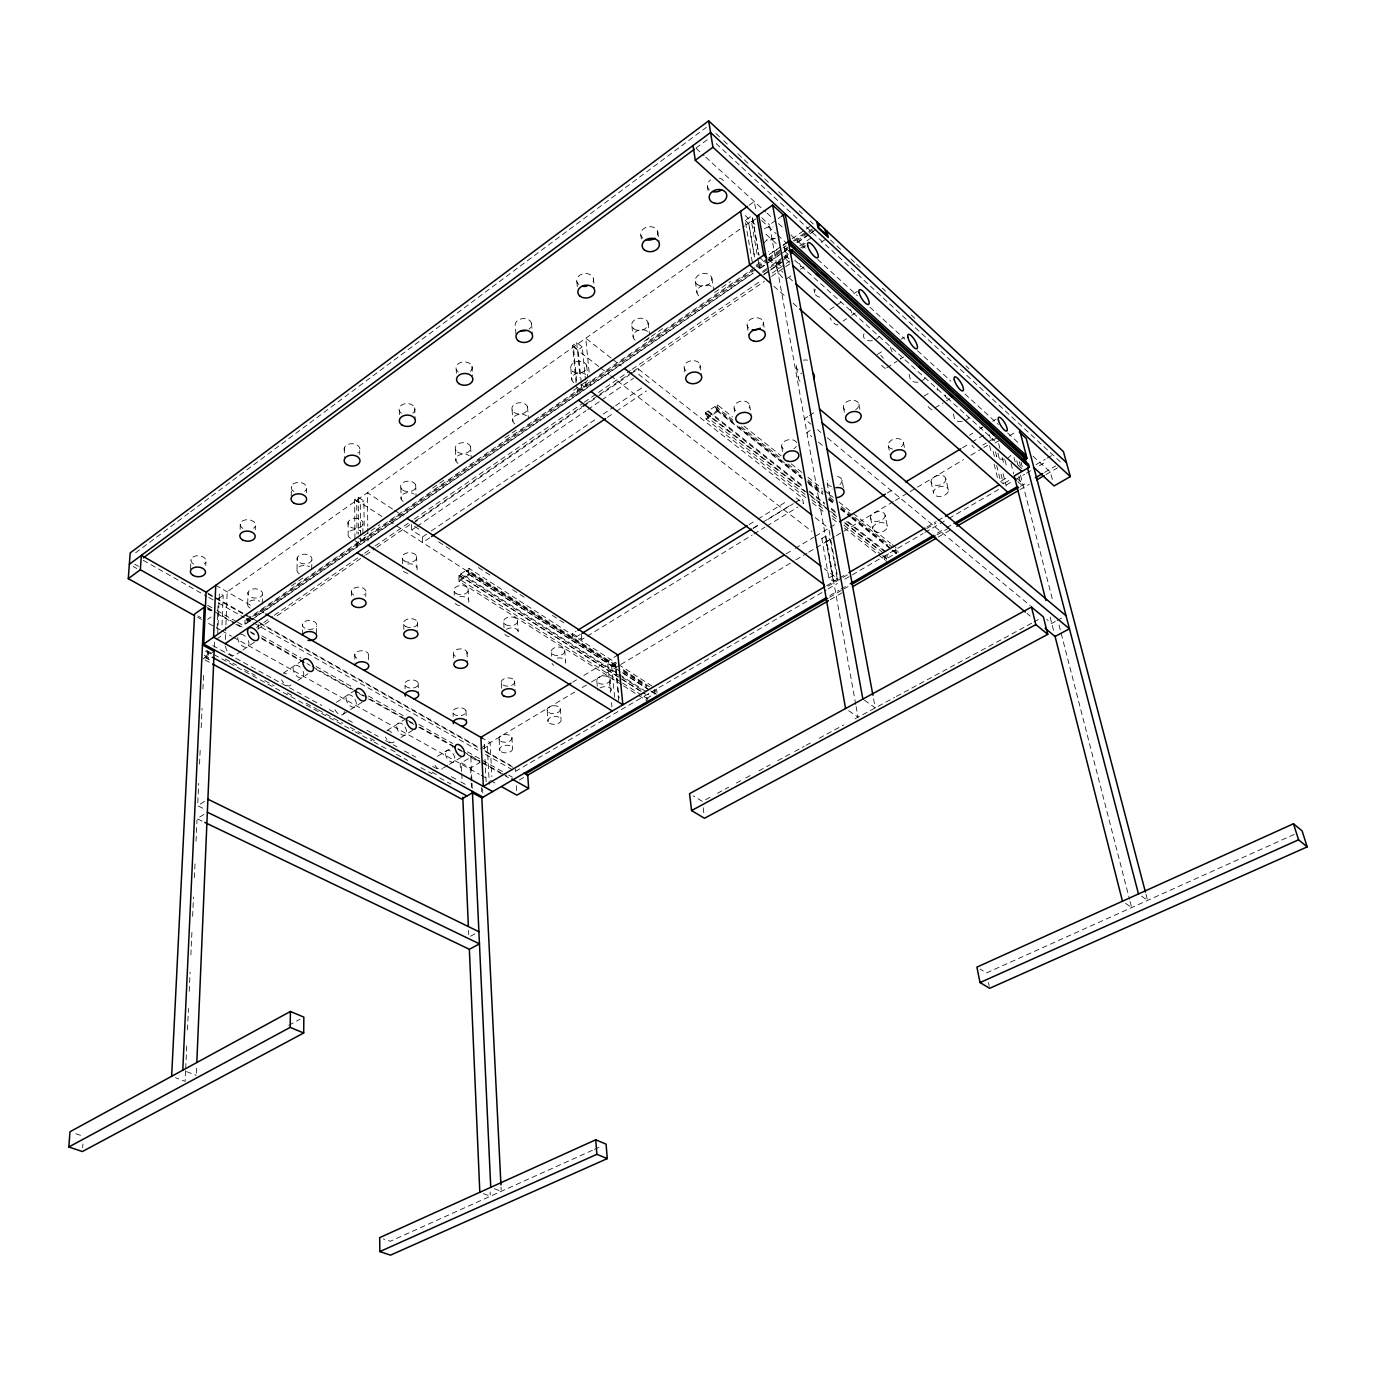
<?xml version="1.0" encoding="UTF-8"?>
<svg xmlns="http://www.w3.org/2000/svg" width="1376" height="1376" viewBox="0 0 1376 1376"><rect width="100%" height="100%" fill="white"/><g stroke="black" fill="none" stroke-linecap="round" stroke-linejoin="round"><path stroke-width="0.75" stroke-dasharray="5 3.75" d="M316.583 633.373L316.618 625.977A7.19 4.489 1.2 0 0 307.433 620.628A7.19 4.489 1.2 0 0 304.767 628.196A7.19 4.489 1.2 0 0 316.618 625.977M311.733 569.544L311.802 560.17A7.465 4.85 1.8 0 0 302.238 554.356A7.465 4.85 1.8 0 0 299.486 562.509A7.465 4.85 1.8 0 0 311.802 560.17M302.462 635.007L302.582 623.913M306.556 492.746L306.59 488.927M297.044 569.148L297.199 557.865M291.23 495.91L291.368 486.382M262.266 603.892L262.489 594.57A7.379 4.661 2.6 0 0 252.909 588.98A7.379 4.661 2.6 0 0 250.415 596.84A7.379 4.661 2.6 0 0 262.489 594.57M258.258 628.78L258.378 624.704M255.265 529.777L255.386 525.976M754.495 267.752L246.166 619.836L246.046 623.724L753.446 272.998M247.284 622.571L247.422 618.495M247.697 603.6L248.041 592.385M246.166 619.836L247.818 620.765L247.852 619.664L755.854 267.993M245.031 620.146L244.911 624.222L752.81 273.084M240.129 529.244L240.318 523.551M222.018 625.065L223.204 595.344L219.369 593.159L217.718 633.528M225.354 639.513L225.836 627.078M225.922 624.996L227.195 591.835L744.364 226.06M217.116 628.488L218.079 605.148M196.372 1073.177L196.648 1066.744M214.312 647.116L214.57 640.855M207.742 650.951L207.57 654.684L204.164 657.023L211.715 661.134M208.498 655.182L208.67 651.295M205.781 565.519L205.953 561.735M185.622 1070.648L185.141 1081.364L175.492 1077.735M185.708 1068.498L186.792 1044.917M187.463 1029.919L188.443 1008.488M189.217 991.339L190.094 972.041M190.868 954.892L191.952 931.311M192.623 916.313L193.5 897.014M194.377 877.716L195.151 860.568M196.028 841.286L197.009 819.855M197.783 802.707L198.66 783.408M199.537 764.11L200.225 749.112M201.188 727.68L202.066 708.382M202.943 689.084L203.734 671.935M485.47 754.461L515.381 771.42L515.518 768.823M190.559 568.873L191.04 559.43M82.663 1147.739L82.938 1143.955M135.57 552.825L188.856 513.11M190.576 511.82L706.301 127.383M696.118 147.972L709.896 137.772M749.18 205.248L754.34 201.567L756.146 211.87M752.294 262.128L745.156 220.418L752.087 215.602M354.939 538.652L354.647 499.815L358.224 497.286L363.9 500.933L364.21 528.883M581.498 385.039L582.1 391.248L576.458 386.983L572.571 345.548L576.699 342.624L582.254 346.924L585.488 380.051M746.119 224.821L751.382 221.106L757.419 256.091M218.354 598.784L223.204 595.344M755.699 218.87L748.768 223.686L754.478 256.985M360.632 535.694L360.306 503.461L363.9 500.933M581.291 382.958L578.126 349.848L582.254 346.924M207.673 619.372L211.061 616.981M855.752 704.512L769.459 224.804L776.442 219.919M778.18 218.681L781.671 216.238M291.557 585.884L305.661 576.097M363.832 535.763L379.69 524.755M432.58 488.084L446.684 478.298M504.854 437.964L518.958 428.177M573.603 390.285L587.707 380.498M644.123 341.386L663.507 327.935M714.643 292.486L730.501 281.478M769.15 254.68L781.62 246.029M783.271 244.894L790.443 239.923M792.094 238.77L804.547 230.136M806.198 228.984L809.828 226.472M787.055 242.744L782.376 245.977L787.141 250.277M216.686 639.1L221.605 635.678M755.974 265.362L762.975 260.511M756.267 266.531L766.862 259.204M768.616 257.983L786.281 245.754M793.333 240.869L807.454 231.082M757.608 266.772L766.432 260.666M768.204 259.445L782.308 249.675M794.657 241.127L807.007 232.578M808.761 231.357L812.287 228.915M247.818 620.765L756.043 269.128M757.815 267.907L766.638 261.801M768.41 260.58L782.514 250.81M784.286 249.589L787.812 247.164M796.635 241.058L807.23 233.731M808.985 232.51L812.528 230.067M759.827 268.234L768.668 262.111M770.422 260.907L782.806 252.341M784.544 251.137L788.104 248.678M796.893 242.606L816.295 229.19M760.515 268.096L787.02 249.778M797.633 242.434L808.245 235.107M810.017 233.886L813.543 231.443M762.562 271.468L769.631 266.6M771.403 265.379L782.015 258.052M783.787 256.83L787.313 254.405M799.697 245.857L812.064 237.326M762.768 272.62L768.066 268.956M769.838 267.735L782.222 259.204M783.993 257.983L787.536 255.54M801.692 245.788L805.218 243.346M203.132 658.863L214.123 651.295M779.71 261.44L776.46 263.693L768.634 256.71M784.612 258.069L787.743 255.919M776.494 264.656L781.688 261.079M783.408 259.892L788.603 256.314M800.798 247.904L804.289 245.513M764.299 273.979L769.614 270.332M771.386 269.111L783.752 260.58M763.353 274.976L768.823 271.21M770.422 270.109L784.716 260.27M802.242 248.196L805.768 245.754M256.59 627.473L272.534 616.517M274.306 615.296L362.886 554.408M364.657 553.186L373.515 547.098M375.287 545.894L412.49 520.317M414.262 519.096L582.547 403.409M584.318 402.205L596.72 393.674M598.491 392.452L630.38 370.54M632.152 369.318L761.478 280.429M772.108 273.119L784.509 264.605M786.281 263.384L789.824 260.941M257.656 629.21L270.659 620.266M277.144 615.829L364.502 555.852M365.758 554.992L375.115 548.56M376.886 547.338L414.073 521.814M415.363 520.936L585.488 404.131M585.815 403.925L598.216 395.411M599.678 394.413L631.842 372.311M633.338 371.296L764.471 281.272M771.558 276.404L784.114 267.787M785.748 266.669L792.972 261.715M821.18 242.331L826.494 238.684M413.35 523.172L581.566 407.76M583.321 406.539L595.722 398.042M597.494 396.821L629.365 374.96M631.137 373.739L638.223 368.871L802.483 498.095L803.446 503.633L794.468 496.598M429.759 537.758L422.656 542.574L422.466 536.932L411.751 530.018L415.277 527.61M417.031 526.406L586.073 410.736M587.827 409.532L600.16 401.104M601.914 399.883L633.614 378.211M241.247 651.14L236.07 654.684A7.362 4.455 54 0 1 229.62 653.875A7.362 4.455 54 0 1 225.647 646.032M242.984 649.954L254.68 641.973M786.728 278.743L791.922 275.2M800.574 269.283L804.066 266.91M422.466 536.932L429.553 532.116M431.324 530.912L596.152 418.906M603.238 414.09L613.885 406.849M615.657 405.645L642.231 387.585M607.384 417.375L614.504 412.559M616.276 411.355L646.479 390.904M283.49 673.002L303.546 659.654M829.883 309.617L835.008 306.212M836.711 305.076L841.854 301.654M853.928 293.621L857.368 291.334M297.904 680.398L307.949 673.776M843.161 321.004L846.584 318.75M851.71 315.362L855.167 313.092M621.763 684.732L459.034 581.394L458.758 575.271L469.147 568.426L616.654 663.335M805.717 497.579L706.129 419.095L705.252 412.869L717.412 404.871L732.496 416.928M620.868 681.911L460.014 579.588L459.842 575.701L461.338 573.568L647.167 692.317M616.293 667.274L466.602 571.246L468.167 570.214L616.018 665.21M805.029 494.397L707.195 417.169L706.628 413.196L708.279 410.874L802.569 485.642M802.328 478.005L714.522 408.001L716.346 406.797L733.012 420.093M460.014 579.588L468.356 574.119L468.167 570.214M707.195 417.169L716.93 410.753L716.346 406.797M459.034 581.394L469.457 574.549L469.147 568.426M706.129 419.095L718.324 411.08L717.412 404.871M336.38 702.31L356.384 689.445M877.252 354.561L882.326 351.293M901.022 339.287L904.428 337.086M204.491 801.382L197.645 805.734L205.351 809.466M807.729 416.601L804.341 418.751L810.946 424.221M809.415 415.518L816.192 411.2M343.622 713.955L348.782 710.652M350.502 709.569L363.763 701.124M886.763 367.753L896.911 361.286M903.722 356.952L900.3 359.136A8.342 2.666 58.4 0 0 900.282 356.78M203.923 814.386L197.06 818.737L202.857 821.524M810.24 430.413L806.835 432.563L811.788 436.639M387.103 730.415L407.038 718.014M923.932 396.219L928.955 393.106M400.932 737.519L412.525 730.364M934.803 407.984L943.162 402.824M946.516 400.76L949.887 398.679M580.19 634.491L572.898 638.98L572.433 633.51L576.08 631.274M748.974 524.652L756.25 520.162M758.073 519.044L787.192 501.088M753.463 527.954L760.773 523.482M762.596 522.347L791.768 504.407M753.136 528.453L760.446 523.946M767.756 519.457L793.35 503.719M795.173 502.601L802.483 498.095M572.433 633.51L581.773 639.513L752.156 535.075M753.979 533.957L764.97 527.214M766.81 526.096L797.96 507.004M437.448 756.353L454.063 746.308M969.495 435.229L972.78 433.234M979.385 429.243L982.688 427.265A7.929 2.425 59.4 0 0 981.759 430.275M992.681 421.228L996 419.216M572.812 682.083L576.492 679.864M583.854 675.444L617.91 654.976M786.092 553.857L793.453 549.437M795.294 548.319L813.68 537.276M815.521 536.158L828.73 528.212L830.588 538.377M830.227 527.318L837.571 522.897M887.21 493.055L894.572 488.635M962.598 447.733L969.96 443.313M971.8 442.212L986.506 433.371M614.642 697.219L611.477 664.608L614.952 662.51L618.77 701.261M821.816 538.515L825.772 536.141L830.141 539.547L837.313 579.004L833.288 581.36L828.868 578.023L821.816 538.515L826.202 541.903L833.288 581.36M447.664 765.383L440.836 769.476A6.708 3.801 58.8 0 0 442.504 768.427M449.367 764.368L462.422 756.559M982.842 445.05L986.145 443.072M989.464 441.094L992.801 439.099M992.285 440.492L997.17 437.585M480.585 748.303L574.824 691.973M582.203 687.57L589.564 683.167M591.405 682.066L619.045 665.537M620.886 664.436L794.055 560.944M795.896 559.843L806.955 553.238M808.796 552.137L834.596 536.709M836.436 535.608L893.54 501.483M895.38 500.382L908.28 492.677M910.121 491.576L915.659 488.274M917.5 487.156L963.544 459.636M970.923 455.232L981.965 448.628M983.823 447.527L987.504 445.325M826.202 541.903L830.141 539.547M482.563 749.094L487.345 746.256L484.197 744.45L484.576 750.832M995.106 443.02L999.974 440.114M461.7 771.472L461.321 762.889L470.592 768.049L480.069 762.424L470.816 757.213L460.152 763.594L460.41 769.7M1009.657 435.693L1016.245 431.772M828.868 578.023L832.893 575.65L837.313 579.004M996.637 465.415L1000.61 481.394L1007.215 477.524M826.666 585.643L837.967 579.038L824.344 568.684M839.652 578.04L847.083 573.706M926.874 527.042L936.144 521.624M938.002 520.541L943.575 517.273M827.991 586.228L848.373 574.308M926.684 528.556L935.955 523.138M1004.514 483.079L1010.07 479.828M1036.025 464.658L1045.278 459.257M1047.136 458.174L1054.549 453.839M515.381 771.42L826.305 589.994M828.146 588.911L837.399 583.51M844.812 579.193L923.09 533.527M924.93 532.443L947.101 519.509M948.941 518.425L998.804 489.34M1006.2 485.023L1013.579 480.723M1015.436 479.639L1024.656 474.256M1026.513 473.172L1032.052 469.938M1039.43 465.621L1046.826 461.321M655.698 690.683L654.168 691.578L654.047 690.511M896.275 550.383L894.52 551.415L894.297 550.314M646.6 698.44L655.079 693.504L654.443 687.639M829.866 595.567L839.119 590.184M840.977 589.1L848.39 584.8M937.314 533.097L944.727 528.797M946.585 527.713L952.14 524.48M1017.776 481.617L1020.975 484.472L1022.643 483.509L1015.626 477.231M829.504 597.339L842.49 589.788M844.348 588.722L848.046 586.554M937.056 534.868L950.025 527.335M1020.493 486.416L1027.906 482.099M1044.59 472.415L1055.719 465.948M519.371 779.986L524.411 777.079M830.313 599.644L845.191 591.009M938.174 537.087L951.194 529.536M1019.994 489.632L1029.3 484.232M1046.035 474.531L1057.525 467.857M288.771 1025.275L300.071 1019.169M709.947 797.34L702.396 801.417L693.229 795.878M717.481 793.264L728.781 787.141M736.315 783.064L743.848 778.988M745.723 777.973L751.382 774.912M758.916 770.835L770.216 764.712M777.75 760.636L792.817 752.483M794.709 751.468L804.134 746.377M806.009 745.345L811.668 742.3M819.202 738.207L843.694 724.963M854.995 718.84L894.555 697.443M896.43 696.411L1032.069 623.018M1033.944 622.004L1041.477 617.91M470.506 936.23L475.546 933.53M1055.323 621.522L1051.746 623.448L1046.809 619.355M1057.112 620.559L1062.478 617.669M592.471 1150.267L390.285 1241.272L383.216 1238.864M594.415 1149.39L602.206 1145.898M1294.248 834.406L986.489 972.935L980.108 969.065M75.8 1133.721L83.506 1136.352M483.32 1193.611L490.32 1196.243L490.131 1191.96M186.637 1071.663L196.286 1075.327M494.242 1188.675L501.242 1191.341L501.036 1187.041M205.024 659.895L210.683 662.957M204.25 655.286L209.909 658.347M205.162 656.971L208.928 659.018M225.268 659.018L236.552 665.193M244.085 669.304L255.351 675.478M264.76 680.621L274.168 685.764M287.326 692.954L292.968 696.05M306.126 703.239L317.409 709.414M318.338 709.93L342.762 723.294M350.295 727.405L361.561 733.58M370.058 738.207L377.574 742.318M390.732 749.524L396.374 752.603M432.098 772.142L437.74 775.238M206.4 650.47L353.133 730.639M355.025 731.671L371.95 740.924M373.842 741.939L388.892 750.161M396.408 754.272L407.709 760.446M420.867 767.636L432.15 773.811M439.684 777.922L450.967 784.079M205.42 651.14L211.061 654.236M212.781 645.585L321.76 705.475M329.277 709.603L336.793 713.731M348.059 719.923L355.576 724.051M366.859 730.243L378.125 736.435M385.641 740.58L396.924 746.772M404.441 750.9L410.065 753.996M411.957 755.028L415.707 757.092M432.614 766.38L440.131 770.526M451.414 776.718L458.93 780.846M460.805 781.878L466.447 784.974M197.852 615.915L201.137 617.755M197.731 617.36L201.481 619.458M208.619 623.431L220.246 629.916M221.76 630.758L231.512 636.194M233.008 637.036L479.295 774.258M481.17 775.307L488.686 779.487M490.561 780.536L498.06 784.716M134.745 564.212L138.477 566.327M207.656 605.337L215.138 609.551M217.012 610.617L235.709 621.161M237.584 622.21L245.048 626.424M261.887 635.918L301.138 658.072M316.102 666.5L353.494 687.587M368.458 696.032L403.976 716.07M418.94 724.498L452.584 743.487M467.548 751.915L506.815 774.069M508.673 775.118L512.422 777.216M207.294 607.452L243.019 627.559M250.484 631.773L254.216 633.872M261.337 637.879L310.219 665.399M312.077 666.448L353.15 689.582M355.025 690.632L412.886 723.226M419.749 727.078L461.424 750.556M463.282 751.606L480.086 761.066M481.961 762.115L500.623 772.624M502.481 773.673L509.946 777.87M133.076 566.396L136.809 568.494M207.793 608.45L215.258 612.664M217.133 613.713L233.954 623.173M235.812 624.222L241.419 627.37M250.759 632.633L254.491 634.732M261.973 638.946L304.939 663.129M316.136 669.441L357.244 692.558M359.102 693.624L366.584 697.821M368.441 698.87L407.674 720.955M409.549 722.004L417.014 726.201M418.889 727.268L456.247 748.286M458.122 749.335L465.587 753.549M467.462 754.598L508.552 777.732M207.501 609.104L210.786 610.944M207.948 593.245L257.088 621.195M258.963 622.244L478.71 747.237M484.816 750.711L510.96 765.572M208.206 594.122L247.474 616.448M249.176 617.411L252.909 619.527M260.288 623.724L478.263 747.632M485.711 751.864L513.661 767.756M143.276 560.324L206.847 596.393M208.722 597.459L216.204 601.708M218.062 602.757L244.24 617.618M246.115 618.667L477.988 750.212M215.757 585.282L252.84 606.541M260.253 610.789L263.951 612.922M480.878 737.347L490.08 742.627L491.886 776.666M354.956 540.682L360.718 544.277L360.65 537.844M358.586 538.171L364.348 541.766L364.296 537.466M622.674 683.064L642.558 695.706M644.364 696.858L647.976 699.146L647.563 695.43L648.973 693.47M623.569 685.884L647.081 700.814L646.445 694.949M461.39 574.686L620.215 676.098M622.021 677.25L641.87 689.926M459.842 575.701L620.49 678.162M622.296 679.314L645.757 694.278M458.758 575.271L644.639 693.796M381.96 516.464L356.694 500.245L356.986 533.836M389.184 521.091L394.585 524.566M396.391 525.718L607.538 661.202L610.514 692.317M623.5 671.901L646.944 686.951M354.647 499.815L360.306 503.461M611.477 664.608L616.018 667.515M469.457 574.549L615.708 668.272M622.64 672.726L657.246 694.897M468.356 574.119L648.887 689.789M650.693 690.941L656.111 694.416M618.46 664.488L652.981 686.71M623.242 669.837L652.086 688.361M616.19 666.208L466.55 570.146L466.602 571.246M623.397 670.834L646.84 685.884M418.803 529.055L411.579 524.394L411.751 530.018M438.669 541.903L453.117 551.226M478.384 567.566L491.026 575.736M512.68 589.736L525.322 597.906M552.412 615.416L565.037 623.586M392.59 509.051L367.358 492.694L367.77 526.32M394.396 510.221L403.409 516.052M848.682 710.704L858.022 717.206L856.13 706.628M1125.516 903.344L1131.64 907.61L1130.04 901.366M864.42 700.195L875.274 707.866L873.313 697.34M1141.53 896.12L1147.601 900.42L1145.967 894.194M580.672 384.059L586.296 388.342L585.694 382.132M572.571 345.548L578.126 349.848M598.818 366.566L573.448 346.941L576.664 380.997M600.504 367.874L608.966 374.41M610.652 375.717L811.874 531.377M611.064 358.035L585.746 338.238L589.134 372.328M612.75 359.36L621.195 365.947M815.246 517.668L828.73 528.212M649.317 382.769L638.894 374.582L638.223 368.871M811.771 499.729L825.256 510.376M832.016 515.708L837.072 519.698M843.815 525.03L880.932 554.339M882.618 555.663L887.675 559.654L886.918 555.852L888.449 553.737M812.236 502.722L825.961 513.54M832.446 518.649L837.778 522.846M844.245 527.937L886.729 561.425M809.312 490.991L824.465 502.997M831.19 508.346L836.247 512.354M848.029 521.693L885.078 551.071M708.451 412.009L802.758 486.743M809.501 492.092L824.654 504.098M831.396 509.447L836.453 513.437M846.55 521.452L885.301 552.154M706.628 413.196L807.712 493.193M809.398 494.517L829.625 510.513M831.31 511.855L836.367 515.845M844.795 522.519L883.547 553.186M705.252 412.869L804.65 491.49M811.169 496.633L826.305 508.604M826.563 508.81L836.66 516.808M844.795 523.224L878.782 550.108M741.337 426.732L781.327 458.638M787.984 463.97L801.314 474.6M807.987 479.914L822.986 491.886M829.642 497.2L834.647 501.191M841.304 506.506L892.955 547.717M732.686 421.486L714.368 406.866L714.522 408.001M739.359 426.801L784.337 462.663M786.006 463.987L801.004 475.941M807.66 481.256L822.659 493.21M829.315 498.525L834.32 502.498M840.977 507.813L850.987 515.776M852.656 517.118L887.64 544.999M807.85 482.357L822.848 494.311M828.404 498.783L834.527 503.599M840.96 508.793L850.093 516.069M851.761 517.393L896.791 553.272M716.93 410.753L802.002 478.487M808.675 483.802L822.005 494.431M828.679 499.746L833.684 503.719M840.358 509.034L850.368 517.015M852.036 518.339L890.392 548.886M892.061 550.211L897.066 554.201M744.055 426.164L781.138 455.8M791.2 463.85L802.328 472.742M807.97 477.248L822.315 488.721M823.966 490.045L833.134 497.355M838.964 502.016L851.572 512.113M853.258 513.454L890.582 543.279M892.233 544.621L897.238 548.611L898.064 552.602M818.41 442.092L823.381 446.168M1026.943 613.369L1030.246 616.087M817.55 429.673L820.836 432.408M827.44 437.86L1030.314 605.698M773.828 286.242L786.728 297.612M793.178 303.288L798.028 307.553M1000.61 481.394L1003.448 483.888L1000.455 471.916M759.242 257.209L762.923 260.46M768.53 259.41L782.91 272.242M789.291 277.935L792.49 280.79M788.981 258.74L785.799 255.884L784.028 246.201L787.192 249.073M1018.171 465.226L1022.953 469.526M745.156 220.418L748.836 223.738L754.547 257.037M786.195 259.514L789.377 262.369M745.207 215.533L754.891 224.271M766.019 234.316L777.13 244.36M785.077 251.533L788.259 254.405M794.623 260.15L945.604 396.443M947.187 397.87L964.679 413.66M966.262 415.088L983.737 430.877M985.336 432.305L994.865 440.922M761.685 220.538L776.253 233.765M777.595 234.986L785.765 242.417M761.736 217.786L769.459 224.804M696.17 148.419L704.082 155.643M705.664 157.088L765.744 211.99M767.017 213.142L772.074 217.769M778.403 223.548L783.133 227.883M790.77 234.866L805.27 248.11M817.705 259.462L857.317 295.651M869.993 307.226L904.892 339.115M917.517 350.656L950.799 381.066M964.972 394.018L998.322 424.479M1007.662 433.01L1020.304 444.568M1032.963 456.127L1050.352 472.02L1053.018 481.961M716.208 143.586L1061.274 462.714M715.881 133.403L722.176 139.268M723.724 140.713L728.454 145.116M737.863 153.854L748.905 164.105M758.279 172.826L770.904 184.573M778.696 191.814L783.494 196.252M799.112 210.786L802.346 213.796M810.206 221.106L813.354 224.03M830.519 239.992L842.336 250.965M850.936 258.963L855.648 263.349M856.422 264.054L862.683 269.868M882.36 288.169L885.49 291.076M911.187 314.949L915.883 319.318M965.935 365.861L969.065 368.768M1021.026 462.095L1022.471 467.668M1019.41 461.803L1020.407 465.673M1016.795 460.736L1017.879 464.95M1020.51 475.219L1053.122 602.12M1059.004 624.979L1129.507 899.285M1014.078 457.572L1015.196 461.906M1018.859 476.199L1020.975 484.472M1011.05 463.54L1013.682 473.912M1050.129 617.033L1053.827 631.567M1005.013 460.083L1007.026 468.064M998.666 443.571L1000.18 449.556M1002.192 457.554L1004.205 465.535M997.944 453.22L1000.008 461.424M1003.087 473.722L1006.183 486.02M995.519 451.775L997.462 459.962M993.145 451.448L994.642 457.434M989.568 445.686L991.597 453.908M994.143 464.176L998.236 480.62M953.327 413.918L954.222 417.65A7.964 5.315 -15.6 0 0 962.478 421.486M945.88 478.951A7.585 4.919 -14.1 0 1 935.181 485.298A7.585 4.919 -14.1 0 1 934.304 476.767A7.585 4.919 -14.1 0 1 945.88 478.951L948.408 490.011A7.602 4.902 -14 0 1 937.658 496.358A7.602 4.902 -14 0 1 936.781 487.844A7.602 4.902 -14 0 1 948.408 490.011M909.106 374.255L909.949 378.022A8.118 5.59 -15.2 0 0 918.514 382.046M931.019 481.755L933.496 492.814M903.396 442.487L904.995 449.918M888.225 445.394L890.169 454.699M988.467 982.533L989.258 986.386M895.587 548.955L896.412 552.963L884.665 559.808L883.856 555.801M885.095 515.14A7.413 4.782 -12.4 0 1 874.74 521.28A7.413 4.782 -12.4 0 1 873.605 513.059A7.413 4.782 -12.4 0 1 885.095 515.14L887.331 526.148A7.43 4.764 -12.3 0 1 876.942 532.271A7.43 4.764 -12.3 0 1 875.79 524.084A7.43 4.764 -12.3 0 1 887.331 526.148M858.899 404.303L860.413 411.802M885.525 555.44L886.316 559.43M870.544 517.875L872.711 528.883M843.402 407.313L844.503 412.938M813.956 288.908L814.695 292.727M837.554 476.543A7.551 5.005 -11.8 0 1 841.974 480.121L843.385 487.534M827.131 482.959L829.16 494.07M830.949 540.407L834.269 558.708M834.647 560.737L837.606 576.991M796.429 367.392L798.476 378.744M825.772 536.141L832.893 575.65M752.448 217.683L758.95 255.162L752.397 217.632M757.78 258.155L759.552 268.44M763.302 322.259L764.918 331.805M781.706 446.426L783.288 455.783M747.134 325.493L748.699 335.022M749.593 405.146L751.107 414.572M707.453 186.723L708.072 190.593M734.13 408.173L734.698 411.94M711.856 278.124L713.628 289.648M695.327 281.478L697.013 293.002M700.057 364.932L701.416 374.444M684.25 368.046L684.766 371.864M657.745 231.684L659.035 241.368M640.838 235.158L641.319 239.028M648.044 322.706L649.472 334.213M703.188 807.729L704.22 816.157M631.876 325.94L633.252 337.447M656.593 689.032L657.023 692.936M593.383 278.33L594.38 287.98M589.977 380.842L590.837 389.356M586.64 365.586L587.776 377.058M616.224 669.544L617.824 685.833M618.03 687.88L619.028 698.062M576.854 281.684L577.421 287.481M610.05 678.85L611.082 689.582M611.494 702.689L611.907 706.834M576.699 342.624L580.07 377.85M577.473 389.511L578.075 395.91M570.851 368.716L571.9 380.206M596.84 681.24L597.666 690.202M581.291 634.078L581.773 639.513M564.71 650.074L565.588 660.927M531.514 323.136L532.409 334.712M560.204 708.52L561.03 719.201M551.26 652.551L551.535 656.163M527.541 406.866L528.384 418.304M547.235 710.859L548.026 721.54M515.914 334.11L515.364 326.404A8.29 6.158 -3.6 0 1 520.162 319.163A8.29 6.158 -3.6 0 1 530.379 321.176A8.29 6.158 -3.6 0 1 529.089 329.105M512.078 409.91L512.87 421.366M517.428 620.094L518.15 631.068M514.555 680.81L515.123 689.823M516.258 785.713L516.602 791.389M511.872 737.278L512.526 747.908M503.736 622.64L504.287 631.773M501.363 683.218L501.672 688.619M499.144 739.566L499.746 750.195M472.002 366.24L472.518 375.872M487.293 746.222L489.323 784.337M470.592 446.632L471.194 458.036M485.006 759.311L486.192 782.6M482.598 788.672L482.804 793.006M481.308 787.45L481.514 791.613M468.098 588.79L468.631 599.884M456.213 369.404L456.402 373.257M466.997 651.949L467.513 662.871M470.816 757.213L472.26 788.568M470.592 768.049L471.177 780.897M471.28 783.03L471.469 787.313M455.473 449.591L455.989 460.994M465.965 710.584L466.464 721.334M454.149 591.422L454.304 595.12M461.786 773.622L462.164 782.204M468.528 930.348L468.717 934.648M453.564 654.443L453.719 658.072M453.014 712.94L453.168 716.518M414.726 407.726L415.088 419.25M415.707 484.971L416.051 496.34M416.584 556.11L416.928 567.325M417.41 621.866L417.685 631.068M418.184 682.806L418.493 693.659M399.298 410.805L399.384 414.64M400.898 487.844L401.173 499.213M402.36 558.828L402.6 568.168M403.736 624.429L403.873 629.933M404.991 685.231L405.077 688.843M367.805 528.418L367.96 541.026M368.476 656.077L368.527 659.74M365.775 592.867L365.81 596.582M362.851 524.566A7.568 5.04 0.8 0 1 350.278 526.956A7.568 5.04 0.8 0 1 353.322 518.494A7.568 5.04 0.8 0 1 362.851 524.566L362.954 533.991M359.686 450.52L359.721 454.338M358.224 497.286L358.551 534.077M357.055 542.23L357.106 548.525M354.836 654.116L354.905 663.266M351.602 590.7L351.637 596.272M348.111 522.14L348.162 533.475M344.31 447.836L344.344 457.4M293.793 491.421A7.792 5.246 2.5 0 1 293.208 483.991A7.792 5.246 2.5 0 1 304.199 483.87A7.792 5.246 2.5 0 1 304.767 491.301M193.672 564.091A7.568 4.85 4.2 0 1 192.692 557.211A7.568 4.85 4.2 0 1 203.356 557.056A7.568 4.85 4.2 0 1 204.302 563.936M242.847 528.401A7.671 5.04 3.4 0 1 242.056 521.246A7.671 5.04 3.4 0 1 252.874 521.108A7.671 5.04 3.4 0 1 253.631 528.264M709.311 189.871A8.841 6.932 -12.3 0 1 710.601 179.929M719.287 178.123A8.841 6.932 -12.3 0 1 724.791 183.128M642.747 238.168A8.634 6.674 -8.9 0 1 642.661 229.551A8.634 6.674 -8.9 0 1 653.548 227.315A8.634 6.674 -8.9 0 1 657.384 235.176M578.832 284.557A8.462 6.416 -6 0 1 578.47 276.301A8.462 6.416 -6 0 1 589.1 274.134A8.462 6.416 -6 0 1 593.125 281.65M350.381 538.291A7.602 5.022 0.7 0 1 350.02 531.188A7.602 5.022 0.7 0 1 360.787 531.05M250.105 608.054A7.396 4.644 2.5 0 1 249.383 601.467A7.396 4.644 2.5 0 1 259.823 601.295M299.366 573.775A7.499 4.833 1.7 0 1 298.833 566.929A7.499 4.833 1.7 0 1 309.428 566.774M777.096 249.744A8.686 6.553 -13.3 0 1 768.616 251.464M763.904 243.294A8.686 6.553 -13.3 0 1 775.118 238.547M774.998 238.203A8.634 6.553 -13.5 0 1 766.57 239.923M764.54 228.743A8.634 6.553 -13.5 0 1 773.037 227.006M698.802 295.857A8.48 6.312 -10.3 0 1 700.006 286.793A8.48 6.312 -10.3 0 1 711.856 286.776M649.128 337.378A8.29 6.089 -7.7 0 1 646.72 340.13M635.093 340.182A8.29 6.089 -7.7 0 1 635.987 331.496A8.29 6.089 -7.7 0 1 647.649 331.461M407.95 573.345A7.413 4.816 -0.8 0 1 402.6 567.531M407.778 564.04A7.413 4.816 -0.8 0 1 414.967 565.175A7.413 4.816 -0.8 0 1 416.962 569.819M353.718 595.154A7.276 4.644 0.3 0 1 353.391 588.567A7.276 4.644 0.3 0 1 363.694 588.395A7.276 4.644 0.3 0 1 363.986 594.982M819.683 297.199A8.48 6.209 -14.2 0 1 815.314 289.424M748.802 328.21A8.239 6.003 -11.6 0 1 749.129 320.384A8.239 6.003 -11.6 0 1 759.535 318.303A8.239 6.003 -11.6 0 1 762.768 325.424M685.97 370.66A8.067 5.796 -9.1 0 1 686.056 363.144A8.067 5.796 -9.1 0 1 696.222 361.131A8.067 5.796 -9.1 0 1 699.644 367.96M459.704 605.681A7.241 4.61 -2.2 0 1 454.63 602.516M459.808 596.754A7.241 4.61 -2.2 0 1 466.791 597.838A7.241 4.61 -2.2 0 1 468.597 602.275M356.866 658.244A7 4.317 -0.1 0 1 356.556 652.138A7 4.317 -0.1 0 1 366.48 651.949A7 4.317 -0.1 0 1 366.756 658.055M879.04 336.363A8.308 5.882 -14.8 0 1 876.357 339.081M872.401 340.663A8.308 5.882 -14.8 0 1 864.18 333.284M800.041 381.324A8.101 5.693 -12.4 0 1 801.606 373.085M797.977 369.989A8.067 5.71 -12.5 0 1 796.996 364.365M803.36 360.185A8.067 5.71 -12.5 0 1 807.454 360.168M735.747 410.65A7.878 5.521 -10.2 0 1 736.005 403.478A7.878 5.521 -10.2 0 1 745.964 401.534A7.878 5.521 -10.2 0 1 749.129 408.053M509.258 636.641A7.069 4.438 -3.4 0 1 504.39 633.614M506.402 629.279A7.069 4.438 -3.4 0 1 514.968 628.419A7.069 4.438 -3.4 0 1 518.03 633.356M409.876 688.052A6.846 4.145 -1.3 0 1 405.937 681.739A6.846 4.145 -1.3 0 1 417.152 681.516A6.846 4.145 -1.3 0 1 413.419 687.983M455.336 656.318A6.949 4.3 -2.3 0 1 455.404 650.246A6.949 4.3 -2.3 0 1 465.226 650.057A6.949 4.3 -2.3 0 1 465.14 656.128M925.085 377.918A8.118 5.59 -15.2 0 1 922.402 380.516M844.864 409.79A7.895 5.418 -13.2 0 1 846.567 401.895A7.895 5.418 -13.2 0 1 857.454 401.809A7.895 5.418 -13.2 0 1 855.7 409.704M796.308 446.288A7.723 5.263 -11.1 0 1 793.9 448.696M783.202 448.8A7.723 5.263 -11.1 0 1 786.384 440.337A7.723 5.263 -11.1 0 1 796.859 443.502M553.737 665.279A6.914 4.248 -4.4 0 1 552.086 663.404M557.349 658.072A6.914 4.248 -4.4 0 1 563.936 659.052A6.914 4.248 -4.4 0 1 565.416 663.146M457.709 715.658A6.691 3.99 -2.4 0 1 454.028 709.586A6.691 3.99 -2.4 0 1 465.002 709.345A6.691 3.99 -2.4 0 1 461.166 715.572M968.962 417.53A7.964 5.315 -15.6 0 1 966.279 420.024M892.594 449.109A7.74 5.16 -13.7 0 1 889.567 441.73A7.74 5.16 -13.7 0 1 901.194 439.512A7.74 5.16 -13.7 0 1 900.162 447.664M830.588 496.34A7.585 5.005 -11.7 0 1 832.17 489.082M841.974 480.121A7.551 5.005 -11.8 0 1 838.964 485.109M831.551 486.519A7.551 5.005 -11.8 0 1 827.698 480.293M599.97 687.983A6.777 4.076 -5.3 0 1 608.192 687.157A6.777 4.076 -5.3 0 1 610.858 691.715M1010.827 455.318A7.792 5.057 -15.8 0 1 1008.161 457.709M1004.411 459.12A7.792 5.057 -15.8 0 1 996.448 455.473M344.447 450.674A7.895 5.47 1.4 0 1 348.42 444.242A7.895 5.47 1.4 0 1 358.328 445.962A7.895 5.47 1.4 0 1 357.76 452.979M401.414 413.316A8.015 5.693 0.1 0 1 401.259 405.266A8.015 5.693 0.1 0 1 412.611 405.18A8.015 5.693 0.1 0 1 412.731 413.23M458.294 372.036A8.153 5.917 -1.6 0 1 458.397 363.66A8.153 5.917 -1.6 0 1 469.921 363.591A8.153 5.917 -1.6 0 1 469.801 371.967M403.22 501.518A7.723 5.229 -0.5 0 1 403.082 494.139A7.723 5.229 -0.5 0 1 414.021 494.018M458.002 463.402A7.843 5.435 -1.8 0 1 458.088 455.714A7.843 5.435 -1.8 0 1 469.199 455.611M514.83 423.877A7.981 5.642 -3.5 0 1 515.157 415.862A7.981 5.642 -3.5 0 1 526.44 415.776M587.535 380.103A8.136 5.865 -5.4 0 1 585.247 382.752M573.809 382.82A8.136 5.865 -5.4 0 1 574.428 374.496A8.136 5.865 -5.4 0 1 585.884 374.427M892.061 351.706A8.342 2.666 58.4 0 1 890.788 345.858M937.383 390.251A8.136 2.546 59 0 1 937.314 387.894M945.14 394.964A8.136 2.546 59 0 1 946.43 398.404M989.086 434.661A7.929 2.425 59.4 0 1 990.376 438.05M850.506 309.48A8.583 2.804 57.9 0 1 851.778 313.023M799.439 263.366A8.841 2.941 57.2 0 1 800.712 266.961M303.15 671.333A7.207 4.266 55.5 0 1 299.314 677.663A7.207 4.266 55.5 0 1 293.157 667.618A7.207 4.266 55.5 0 1 301.206 668.168M248.351 640.7A7.396 4.438 54.1 0 1 244.653 647.184A7.396 4.438 54.1 0 1 237.756 637.69M240.748 634.319A7.396 4.438 54.1 0 1 246.356 637.466M885.49 368.355A8.308 2.718 58.4 0 1 880.709 364.107M880.76 355.335A8.308 2.718 58.4 0 1 883.306 358.242M931.965 409.67A8.101 2.58 58.9 0 1 927.407 405.628M974.242 447.871A7.895 2.46 59.4 0 1 971.886 445.17M838.018 324.392A8.548 2.838 57.8 0 1 829.986 317.925M782.703 277.642A8.806 2.976 57.2 0 1 776.322 266.996A8.806 2.976 57.2 0 1 780.553 265.792M344.31 711.53A7.018 4.111 56.7 0 1 340.491 714.832A7.018 4.111 56.7 0 1 334.678 709.018M291.007 684.956A7.172 4.283 55.4 0 1 286.277 685.214A7.172 4.283 55.4 0 1 281.65 679.813M283.766 673.174A7.172 4.283 55.4 0 1 286.483 673.913M394.086 741.75A6.863 3.956 57.8 0 1 389.838 742.163A6.863 3.956 57.8 0 1 385.486 737.02M387.172 730.467A6.863 3.956 57.8 0 1 392.126 733.202M438.48 768.892A6.708 3.801 58.8 0 1 434.248 763.886M697.082 284.299A8.428 6.33 -10.4 0 0 711.409 281.444A8.428 6.33 -10.4 0 0 702.276 273.583A8.428 6.33 -10.4 0 0 697.082 284.299M633.7 328.658A8.256 6.089 -7.7 0 0 647.7 325.871A8.256 6.089 -7.7 0 0 638.464 318.372A8.256 6.089 -7.7 0 0 633.7 328.658M404.286 560.944A7.379 4.833 -0.8 0 0 416.618 558.622A7.379 4.833 -0.8 0 0 407.502 552.825A7.379 4.833 -0.8 0 0 404.286 560.944M455.972 593.452A7.207 4.627 -2.1 0 0 468.064 591.198A7.207 4.627 -2.1 0 0 459.326 585.643A7.207 4.627 -2.1 0 0 455.972 593.452M405.576 626.372A7.104 4.472 -1.1 0 0 417.444 624.171A7.104 4.472 -1.1 0 0 408.672 618.839A7.104 4.472 -1.1 0 0 405.576 626.372M505.456 624.584A7.052 4.438 -3.3 0 0 517.324 622.382A7.052 4.438 -3.3 0 0 508.965 617.084A7.052 4.438 -3.3 0 0 505.456 624.584M552.877 654.408A6.897 4.266 -4.4 0 0 564.538 652.293A6.897 4.266 -4.4 0 0 556.523 647.202A6.897 4.266 -4.4 0 0 552.877 654.408M503.014 685.024A6.794 4.128 -3.3 0 0 514.452 682.96A6.794 4.128 -3.3 0 0 506.385 678.058A6.794 4.128 -3.3 0 0 503.014 685.024M598.388 683.029A6.76 4.094 -5.3 0 0 609.826 680.982A6.76 4.094 -5.3 0 0 602.138 676.08A6.76 4.094 -5.3 0 0 598.388 683.029M501.346 751.864A6.588 3.818 -3.4 0 0 512.422 749.886A6.588 3.818 -3.4 0 0 504.596 745.379A6.588 3.818 -3.4 0 0 501.346 751.864M500.744 741.234A6.553 3.836 -3.3 0 0 511.786 739.273A6.553 3.836 -3.3 0 0 503.994 734.732A6.553 3.836 -3.3 0 0 500.744 741.234M549.592 723.277A6.674 3.956 -4.3 0 0 560.875 721.265A6.674 3.956 -4.3 0 0 553.1 716.569A6.674 3.956 -4.3 0 0 549.592 723.277M548.8 712.596A6.656 3.956 -4.3 0 0 560.032 710.584A6.656 3.956 -4.3 0 0 552.292 705.871A6.656 3.956 -4.3 0 0 548.8 712.596M402.893 490.148A7.688 5.229 -0.4 0 0 415.741 487.672A7.688 5.229 -0.4 0 0 406.23 481.359A7.688 5.229 -0.4 0 0 402.893 490.148M457.434 451.982A7.809 5.435 -1.8 0 0 470.54 449.453A7.809 5.435 -1.8 0 0 461.098 442.848A7.809 5.435 -1.8 0 0 457.434 451.982M514.005 412.404A7.946 5.659 -3.5 0 0 527.404 409.79A7.946 5.659 -3.5 0 0 518.012 402.91A7.946 5.659 -3.5 0 0 514.005 412.404M572.726 371.331A8.084 5.865 -5.4 0 0 586.417 368.63A8.084 5.865 -5.4 0 0 577.094 361.441A8.084 5.865 -5.4 0 0 572.726 371.331M346.012 698.131A7.035 4.094 56.7 0 0 353.804 707.281A7.035 4.094 56.7 0 0 353.718 697.563A7.035 4.094 56.7 0 0 346.012 698.131M396.77 726.442A6.88 3.939 57.8 0 0 404.32 735.369A6.88 3.939 57.8 0 0 404.08 725.754A6.88 3.939 57.8 0 0 396.77 726.442M445.463 753.618A6.742 3.784 58.8 0 0 452.79 762.321A6.742 3.784 58.8 0 0 452.394 752.827A6.742 3.784 58.8 0 0 445.463 753.618"/><path stroke-width="1.5" d="M303.683 1032.98L303.838 1017.122L290.405 1011.48L70.004 1131.743L68.8 1146.982L82.371 1151.54L303.683 1032.98L290.181 1027.39L68.8 1146.982M290.181 1027.39L290.405 1011.48M215.757 585.282L213.555 637.226L492.677 791.561M196.82 1062.444L214.174 650.212M182.784 1070.201L204.216 607.263M171.639 1076.29L194.566 614.092L205.437 606.403M193.964 615.278L128.278 578.66L140.352 569.75L141.35 555.371L206.692 592.523M128.278 578.66L130.187 552.911L708.674 120.847L1063.442 451.62L1070.322 476.595L1054.085 485.934L1033.445 467.204M129.327 564.298L710.566 132.492L1066.486 462.663M143.345 557.83L694.398 149.262M757.196 216.479L695.276 160.27L712.94 147.232L708.674 120.847M747.46 206.469L206.09 592.179L203.7 644.071L483.028 797.186M756.903 216.204L772.624 205.093L783.408 215.017L872.917 695.224M781.671 216.238L785.163 213.779L790.736 243.586L1027.029 458.432L1025.688 459.223L789.325 244.567L788.981 242.761L795.328 248.523M765.503 253.924L202.478 644.914L214.123 651.295M787.055 242.744L790.168 240.576L1026.272 455.542M789.325 244.567L790.736 243.586M1045.898 600.452L1014.215 475.993L1029.3 467.152L1028.543 464.245L791.871 249.641L790.443 250.621L790.787 252.444M225.2 643.658L760.618 274.615M431.531 536.554L605.612 418.579M577.903 630.156L747.151 525.77M582.014 633.373L751.64 529.089M570.971 683.184L480.878 737.347L483.337 786.401L824.809 586.726M616.947 655.544L784.251 554.958M839.412 521.796L885.387 494.156M905.597 481.996L960.758 448.834M1022.11 459.326L1025.24 457.486L1025.688 459.223M848.923 572.622L925.016 528.126M945.432 516.189L999.251 484.73M826.15 597.717L481.824 797.874L472.467 792.748L461.665 799.078L212.575 663.989M850.248 583.716L933.616 535.264M953.998 523.413L1017.672 486.399M525.426 773.948L827.647 598.405M851.761 584.404L935.198 535.952M955.598 524.101L1018.636 487.482M1035.32 477.799L1042.733 473.482M527.18 775.462L828.455 600.727M852.621 586.709L936.316 538.171M956.767 526.303L1018.137 490.699M1036.73 479.914L1044.178 475.597M524.015 773.002L527.748 775.135L528.625 788.396L516.843 795.173L501.81 786.814M1031.484 607.074L689.565 793.66L691.56 810.567L704.478 818.273L1047.772 634.353L1043.369 616.895L1031.484 607.074L1035.853 624.601L1047.772 634.353M691.56 810.567L1035.853 624.601M595.722 1139.792L379.673 1237.643L379.862 1251.575L390.509 1255.153L607.263 1158.609L606.094 1144.144L595.722 1139.792L596.874 1154.309L607.263 1158.609M1293.474 823.76L976.908 967.139L980.039 982.567L989.654 988.312L1307.2 846.876L1302.092 830.88L1293.474 823.76L1298.583 839.807L1307.2 846.876M379.862 1251.575L596.874 1154.309M980.039 982.567L1298.583 839.807M204.783 822.435L469.354 949.285L479.467 943.884L207.363 812.218M207.896 799.198L478.9 931.724M212.282 657.229L466.928 795.982M140.352 569.75L205.678 606.541M511.82 778.936L528.625 788.396M265.809 613.988L482.666 738.379M357.141 552.722L612.303 710.996M368.011 545.223L622.864 704.804L617.91 654.976L407.021 518.391M578.47 400.158L824.207 584.783M591.044 391.489L820.939 566.104M624.566 368.579L811.857 515.02M826.684 448.886L1025.275 612.01M1045.141 628.316L1055.065 636.469L1069.444 628.798L822.143 422.862M819.58 409.05L1066.056 615.743M770.594 283.404L749.628 264.932L740.58 211.371M799.628 308.964L1007.714 492.178M766.931 258L763.732 255.145L756.869 215.998M795.689 283.628L1016.193 480.19M792.576 265.241L1021.904 471.469M788.775 250.518L791.957 253.39M815.865 273.652L819.047 276.524M919.151 367.186L922.333 370.058M949.337 394.516L952.519 397.389M990.651 431.926L993.833 434.816M1022.437 460.702L1025.602 463.592M1029.3 467.152L792.438 252.668L791.871 249.641M808.004 260.064L815.934 267.271M822.28 273.033L827.028 277.35M841.304 290.319L847.65 296.081M850.815 298.97L857.162 304.732M874.603 320.591L888.879 333.56M896.808 340.766L899.973 343.639M911.067 353.735L920.578 362.37M926.925 368.132L930.09 371.021M942.784 382.545L952.295 391.197M957.06 395.514L961.807 399.848M976.083 412.817L982.43 418.579M985.594 421.469L993.524 428.658M1009.382 443.072L1023.641 456.041M1019.289 432.064L1026.221 438.445L1145.434 892.13M712.94 147.232L1070.322 476.595M1019.547 429.794L1027.029 458.432M1024.931 457.778L1026.548 464.022M1027.631 468.167L1138.485 893.97M1054.876 635.712L1122.472 901.211M826.993 231.151L828.266 237.463L818.049 227.969L816.794 221.639M824.448 228.777L827.028 235.382L818.858 227.78L818.049 223.755L819.58 225.182L819.356 224.03M772.624 205.093L862.872 699.094M758.64 214.983L845.569 708.537M693.022 145.529L695.276 160.27M481.755 796.738L500.933 1184.908M472.398 791.458L490.75 1187.333M462.8 797.237L468.356 926.065M469.371 949.681L479.811 1192.287M721.609 189.888A8.841 6.932 -12.3 0 1 712.974 191.677M654.838 238.168A8.634 6.674 -8.9 0 1 646.41 239.906M586.83 286.208A8.462 6.416 -6 0 1 582.478 286.208M302.462 635.007A7.207 4.472 1.1 0 1 311.028 631.67A7.207 4.472 1.1 0 1 316.566 637.054A7.207 4.472 1.1 0 1 308 640.39M760.24 328.159A8.239 6.003 -11.6 0 1 752.173 329.776M354.922 665.107A7.035 4.3 -0.2 0 1 362.163 661.77A7.035 4.3 -0.2 0 1 368.751 665.554A7.035 4.3 -0.2 0 1 363.78 670.181M812.838 373.016A8.101 5.693 -12.4 0 1 813.784 378.641M405.266 696.084A6.88 4.128 -1.4 0 1 410.014 690.907A6.88 4.128 -1.4 0 1 418.493 693.659A6.88 4.128 -1.4 0 1 413.712 698.819M453.461 723.69A6.725 3.973 -2.4 0 1 458.26 718.702A6.725 3.973 -2.4 0 1 466.447 721.316A6.725 3.973 -2.4 0 1 461.631 726.304M835.8 487.706A7.585 5.005 -11.7 0 1 844.073 491.232A7.585 5.005 -11.7 0 1 837.434 497.579M525.305 330.704A8.29 6.158 -3.6 0 1 521.04 330.722M293.587 502.842A7.809 5.246 2.4 0 0 306.47 500.348A7.809 5.246 2.4 0 0 296.442 494.018A7.809 5.246 2.4 0 0 293.587 502.842M193.07 575.409A7.602 4.833 4 0 0 205.42 573.052A7.602 4.833 4 0 0 195.358 567.239A7.602 4.833 4 0 0 193.07 575.409M242.434 539.77A7.706 5.04 3.3 0 0 255.059 537.345A7.706 5.04 3.3 0 0 244.997 531.291A7.706 5.04 3.3 0 0 242.434 539.77M714.78 203.287A8.892 6.914 -12.2 0 0 726.7 194.738A8.892 6.914 -12.2 0 0 712.476 191.522A8.892 6.914 -12.2 0 0 714.78 203.287M644.192 249.744A8.686 6.656 -8.8 0 0 658.915 246.768A8.686 6.656 -8.8 0 0 649.266 238.512A8.686 6.656 -8.8 0 0 644.192 249.744M579.95 296.132A8.497 6.416 -6 0 0 594.329 293.243A8.497 6.416 -6 0 0 584.576 285.365A8.497 6.416 -6 0 0 579.95 296.132M353.77 606.283A7.31 4.644 0.2 0 0 365.896 604.012A7.31 4.644 0.2 0 0 356.711 598.474A7.31 4.644 0.2 0 0 353.77 606.283M754.031 341.196A8.273 6.003 -11.5 0 0 765.245 333.714A8.273 6.003 -11.5 0 0 752.087 330.997A8.273 6.003 -11.5 0 0 754.031 341.196M687.501 382.046A8.101 5.796 -9.1 0 0 701.261 379.363A8.101 5.796 -9.1 0 0 692.455 372.242A8.101 5.796 -9.1 0 0 687.501 382.046M405.868 637.398A7.138 4.455 -1.1 0 0 417.771 635.196A7.138 4.455 -1.1 0 0 408.964 629.898A7.138 4.455 -1.1 0 0 405.868 637.398M737.45 421.95A7.912 5.504 -10.2 0 0 750.918 419.353A7.912 5.504 -10.2 0 0 742.524 412.559A7.912 5.504 -10.2 0 0 737.45 421.95M455.783 667.222A6.966 4.283 -2.3 0 0 467.462 665.09A6.966 4.283 -2.3 0 0 459.034 659.998A6.966 4.283 -2.3 0 0 455.783 667.222M850.179 422.432A7.929 5.418 -13.1 0 0 861.17 415.552A7.929 5.418 -13.1 0 0 848.82 413.144A7.929 5.418 -13.1 0 0 850.179 422.432M788.224 461.356A7.757 5.246 -11 0 0 798.82 454.716A7.757 5.246 -11 0 0 786.573 452.429A7.757 5.246 -11 0 0 788.224 461.356M503.65 695.826A6.811 4.111 -3.4 0 0 515.123 693.745A6.811 4.111 -3.4 0 0 507.039 688.86A6.811 4.111 -3.4 0 0 503.65 695.826M894.916 460.255A7.757 5.16 -13.6 0 0 905.804 453.65A7.757 5.16 -13.6 0 0 893.815 451.362A7.757 5.16 -13.6 0 0 894.916 460.255M346.649 464.538A7.929 5.452 1.3 0 0 359.807 461.992A7.929 5.452 1.3 0 0 349.796 455.387A7.929 5.452 1.3 0 0 346.649 464.538M401.689 424.806A8.05 5.676 0 0 0 415.122 422.174A8.05 5.676 0 0 0 405.18 415.294A8.05 5.676 0 0 0 401.689 424.806M458.827 383.56A8.187 5.917 -1.6 0 0 472.57 380.842A8.187 5.917 -1.6 0 0 462.68 373.653A8.187 5.917 -1.6 0 0 458.827 383.56M518.202 340.698A8.342 6.158 -3.6 0 0 532.254 337.894A8.342 6.158 -3.6 0 0 522.433 330.378A8.342 6.158 -3.6 0 0 518.202 340.698M907.868 337.258A8.394 2.614 58.5 0 0 916.141 348.816A8.394 2.614 58.5 0 0 913.802 338.668A8.394 2.614 58.5 0 0 907.868 337.258M954.273 379.776A8.17 2.494 59 0 0 962.254 390.973A8.17 2.494 59 0 0 959.794 380.911A8.17 2.494 59 0 0 954.273 379.776M998.443 420.248A7.964 2.374 59.4 0 0 1006.166 431.101A7.964 2.374 59.4 0 0 1003.603 421.125A7.964 2.374 59.4 0 0 998.443 420.248M859.054 292.555A8.634 2.735 57.9 0 0 867.62 304.474A8.634 2.735 57.9 0 0 865.435 294.24A8.634 2.735 57.9 0 0 859.054 292.555M807.643 245.461A8.892 2.872 57.3 0 0 816.536 257.794A8.892 2.872 57.3 0 0 814.506 247.491A8.892 2.872 57.3 0 0 807.643 245.461M355.713 691.887A7.069 4.076 56.7 0 0 363.505 701.089A7.069 4.076 56.7 0 0 363.402 691.354A7.069 4.076 56.7 0 0 355.713 691.887M302.789 662.114A7.241 4.248 55.5 0 0 310.838 671.557A7.241 4.248 55.5 0 0 310.907 661.718A7.241 4.248 55.5 0 0 302.789 662.114M247.508 630.999A7.413 4.42 54.2 0 0 255.833 640.7A7.413 4.42 54.2 0 0 256.091 630.758A7.413 4.42 54.2 0 0 247.508 630.999M406.436 720.439A6.897 3.922 57.8 0 0 413.987 729.4A6.897 3.922 57.8 0 0 413.712 719.786A6.897 3.922 57.8 0 0 406.436 720.439M455.095 747.804A6.76 3.767 58.8 0 0 462.422 756.559A6.76 3.767 58.8 0 0 461.992 747.048A6.76 3.767 58.8 0 0 455.095 747.804"/></g></svg>
